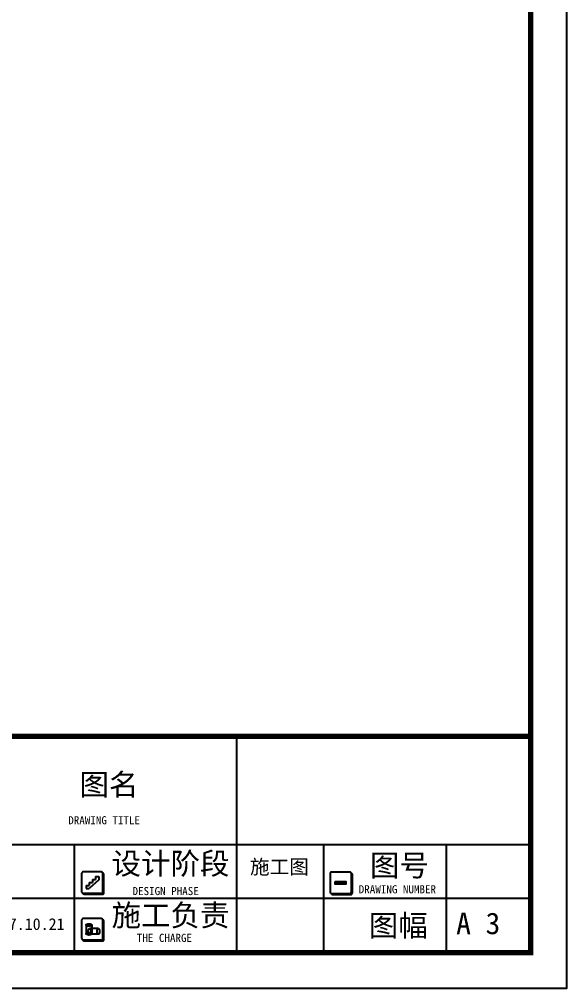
# Model space of a CAD drawing. Header units: millimetres. Extents: x -77055 to 331180, y -861586 to -491011.
# Drawn here: x 162171 to 167308, y -571149 to -562055 of the extents above; entities that cross this region are included whole.
import ezdxf

# ---------------------------------------------------------------- set-up
doc = ezdxf.new("R2010")
doc.units = ezdxf.units.MM
for name, color, linetype in [('0-01图框模板说明', 2, 'Continuous'), ('0-02图框细线', 136, 'Continuous'), ('250', 250, 'Continuous')]:
    doc.layers.add(name, color=color, linetype=linetype)
doc.styles.get("Standard").update_dxf_attribs({"font": 'simhei.ttf'})

# ---------------------------------------------------------------- blocks, each defined once
blk = doc.blocks.new('A$C277C16EF')
at = {"layer": '0-01图框模板说明'}
for points in [[(-4352.8, 908.5, -0.414214), (-4366.1, 895.2), (-4539, 895.2, -0.071272), (-4542.8, 895.7, 0.348143), (-4529.8, 885.5), (-4356.9, 885.5, 0.414214), (-4343.6, 898.8), (-4343.6, 1071.8, 0.333108), (-4353.1, 1084.5, -0.057743), (-4352.8, 1081.5)], [(-2019.9, 906.6, -0.414214), (-2033.2, 893.3), (-2206.2, 893.3, -0.071272), (-2209.9, 893.8, 0.348143), (-2196.9, 883.5), (-2024, 883.5, 0.414214), (-2010.7, 896.9), (-2010.7, 1069.8, 0.333108), (-2020.2, 1082.6, -0.057743), (-2019.9, 1079.5)], [(-2171.8, 1003.6), (-2071.7, 1003.6), (-2071.7, 979.2), (-2171.8, 979.2)], [(-4352.8, 470.8, -0.414214), (-4366.1, 457.5), (-4539, 457.5, -0.071272), (-4542.8, 458, 0.348143), (-4529.8, 447.7), (-4356.9, 447.7, 0.414214), (-4343.6, 461.1), (-4343.6, 634, 0.333108), (-4353.1, 646.8, -0.057743), (-4352.8, 643.7)]]:
    blk.add_hatch(color=8, dxfattribs=at).paths.add_polyline_path(points)
at = {"layer": '0-01图框模板说明', "color": 8}
for p, q in [((-4390.4, 1019.8), (-4479.8, 940.3)), ((-4450.7, 1024.6), (-4450.7, 996.5)), ((-4450.7, 1024.6), (-4420.6, 1024.6)), ((-4420.6, 1050.7), (-4390.4, 1050.7)), ((-4420.6, 1050.7), (-4420.6, 1024.6)), ((-4390.4, 1050.7), (-4390.4, 1019.8)), ((-4511, 968.4), (-4511, 940.3)), ((-4511, 968.4), (-4480.9, 968.4)), ((-4511, 940.3), (-4479.8, 940.3)), ((-4480.9, 996.5), (-4450.7, 996.5)), ((-4480.9, 996.5), (-4480.9, 968.4)), ((-4510.2, 596.9), (-4510.2, 515.1)), ((-4395.3, 564.3), (-4477.1, 564.3)), ((-4455.9, 596.9), (-4455.9, 515.1)), ((-4395.3, 510), (-4477.1, 510))]:
    blk.add_line(p, q, dxfattribs=at)
at = {"layer": '0-01图框模板说明', "color": 2, "const_width": 49}
blk.add_lwpolyline([(-338.1, 19744.8), (-338.1, 338.1), (-28061.9, 338.1), (-28061.9, 19744.8)], close=True, dxfattribs=at)
blk.add_lwpolyline([(-338.1, 2366.7), (-28065.7, 2366.7)], dxfattribs=at)
at = {"layer": '0-01图框模板说明', "color": 8}
for points in [[(-4539, 895.2), (-4366.1, 895.2, 0.414214), (-4352.8, 908.5), (-4352.8, 1081.5, 0.414214), (-4366.1, 1094.8), (-4539, 1094.8, 0.414214), (-4552.4, 1081.5), (-4552.4, 908.5, 0.414214)], [(-2206.2, 893.3), (-2033.2, 893.3, 0.414214), (-2019.9, 906.6), (-2019.9, 1079.5, 0.414214), (-2033.2, 1092.8), (-2206.2, 1092.8, 0.414214), (-2219.5, 1079.5), (-2219.5, 906.6, 0.414214)], [(-4539, 457.5), (-4366.1, 457.5, 0.414214), (-4352.8, 470.8), (-4352.8, 643.7, 0.414214), (-4366.1, 657.1), (-4539, 657.1, 0.414214), (-4552.4, 643.7), (-4552.4, 470.8, 0.414214)]]:
    blk.add_lwpolyline(points, format="xyb", close=True, dxfattribs=at)
for points in [[(-4542.8, 895.7, 0.348143), (-4529.8, 885.5), (-4356.9, 885.5, 0.414214), (-4343.6, 898.8), (-4343.6, 1071.8, 0.333108), (-4353.1, 1084.5)], [(-2209.9, 893.8, 0.348143), (-2196.9, 883.5), (-2024, 883.5, 0.414214), (-2010.7, 896.9), (-2010.7, 1069.8, 0.333108), (-2020.2, 1082.6)], [(-4542.8, 458, 0.348143), (-4529.8, 447.7), (-4356.9, 447.7, 0.414214), (-4343.6, 461.1), (-4343.6, 634, 0.333108), (-4353.1, 646.8)]]:
    blk.add_lwpolyline(points, format="xyb", dxfattribs=at)
blk.add_lwpolyline([(-2171.8, 1003.6), (-2071.7, 1003.6), (-2071.7, 979.2), (-2171.8, 979.2)], close=True, dxfattribs=at)
for centre, major_axis in [((-4483, 596.9), (-27.1, 0)), ((-4477.1, 537.1), (0, 27.1)), ((-4395.3, 537.1), (0, 27.1)), ((-4483, 515.1), (-27.1, 0))]:
    blk.add_ellipse(centre, major_axis=major_axis, ratio=0.454196, dxfattribs=at)
at = {"layer": '0-02图框细线'}
for p, q in [((-3096, 1352.4), (-3096, 2366.7)), ((-21552.6, 1352.4), (-338.1, 1352.4)), ((-4619.1, 338.1), (-4619.1, 1352.4)), ((-3096, 338.1), (-3096, 1352.4)), ((-2279.6, 338.1), (-2279.6, 1352.4)), ((-1130.6, 1352.4), (-1130.6, 338.1)), ((-338.1, 845.2), (-10593.9, 845.2))]:
    blk.add_line(p, q, dxfattribs=at)
blk.add_lwpolyline([(0, 20082.9), (0, 0), (-28400, 0), (-28400, 20082.9)], close=True, dxfattribs=at)
for s, insert, char_height, attachment_point in [('{\\fSimSun|b0|i0|c134|p2;图名}', (-4572.2, 1904), 202.857, 4), ('{\\fSimSun|b0|i0|c134|p2;DRAWING TITLE}', (-4677.8, 1579.4), 76.195, 4), ('{\\fSimSun|b0|i0|c134|p2;设计阶段}', (-4271.2, 1161.8), 202.857, 4), ('{\\fSimSun|b0|i0|c134|p2;图号}', (-1846, 1145), 202.857, 4), ('{\\fSimHei|b0|i0|c134|p2;施工图}', (-2695.7, 1135.3), 135.238, 5), ('{\\fSimSun|b0|i0|c134|p2;DESIGN PHASE}', (-4074.5, 914.8), 76.195, 4), ('{\\fSimSun|b0|i0|c134|p2;DRAWING NUMBER}', (-1951.3, 931.3), 76.195, 4), ('{\\fSimSun|b0|i0|c134|p2;施工负责}', (-4271.3, 676.8), 202.857, 4), ('2017.10.21', (-5460.4, 604.6), 110, 4), ('{\\fSimSun|b0|i0|c134|p2;图幅}', (-1857, 580.9), 202.857, 4), ('{\\fSimSun|b0|i0|c134|p2;A 3}', (-1036.6, 610.6), 202.857, 4), ('{\\fSimSun|b0|i0|c134|p2;THE CHARGE}', (-4034.2, 475.8), 76.195, 4)]:
    blk.add_mtext(s, dxfattribs=dict(at, insert=insert, char_height=char_height, attachment_point=attachment_point))

msp = doc.modelspace()

# ---------------------------------------------------------------- block references
at = {"layer": '250', "color": 7}
msp.add_blockref('A$C277C16EF', (167307.7, -571149.5), dxfattribs=at)

doc.saveas('drawing.dxf')
